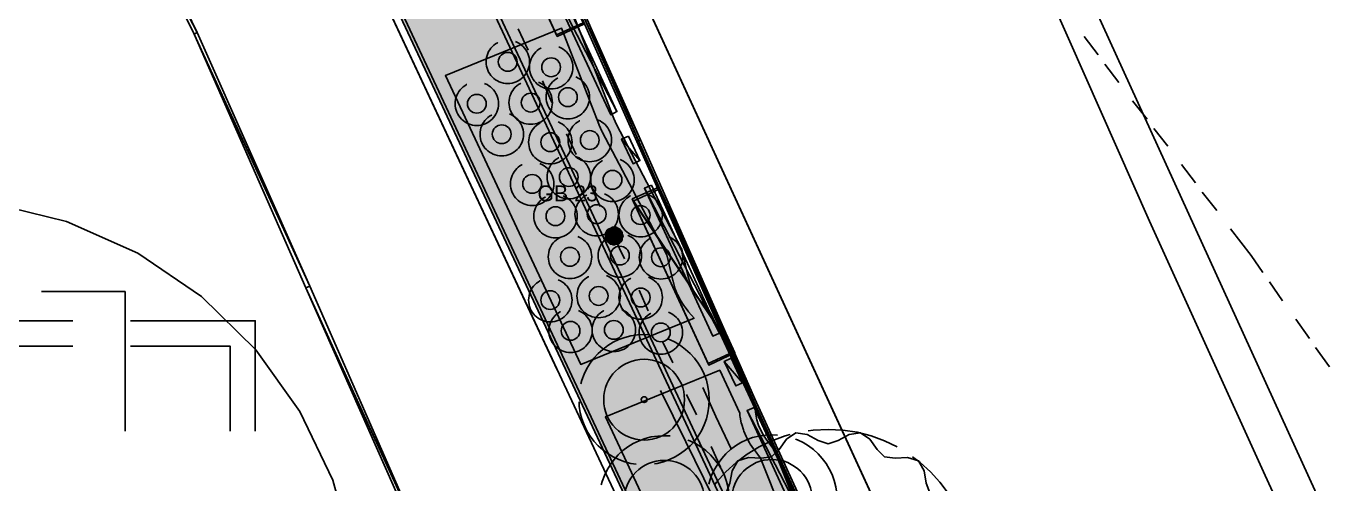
# Model space of a CAD drawing. Header units: metres. Extents: x 1 to 213, y 1 to 147.
# Drawn here: x 103.52 to 121.67, y 73.05 to 79.37 of the extents above; entities that cross this region are included whole.
import ezdxf
from ezdxf.enums import TextEntityAlignment as Align

# ---------------------------------------------------------------- set-up
doc = ezdxf.new("R2010")
doc.units = ezdxf.units.M
doc.linetypes.add('DASHED', pattern=[1.524, 1.27, -0.254])
for name, color, linetype in [('00-BASE-ARQUITECTURA', 8, 'Continuous'), ('PJ-ARBOLES', 94, 'Continuous'), ('PJ-ARBUSTOS', 82, 'Continuous'), ('PJ-COPA-ADULTA', 8, 'DASHED'), ('PJ-CUBRESUELOS', 150, 'Continuous'), ('PJ-ETIQUETAS', 7, 'Continuous'), ('PJ-GRAVILLA', 42, 'Continuous'), ('PJ-LIMITE-JARDIN', 7, 'Continuous'), ('PJ-MASAS', 92, 'Continuous'), ('PJ-MASAS-RELLENO', 92, 'Continuous'), ('PJ-RIEGO-SECTORES', 5, 'Continuous')]:
    doc.layers.add(name, color=color, linetype=linetype)

# ---------------------------------------------------------------- blocks, each defined once
blk = doc.blocks.new('PJ_SP')
for p, q in [((0.08, 0.351), (0.244, 1.073)), ((-0.264, 0.245), (-0.807, 0.748)), ((0.344, 0.106), (1.051, 0.325)), ((-0.344, -0.106), (-1.051, -0.325)), ((-0.08, -0.351), (-0.244, -1.073)), ((0.264, -0.245), (0.807, -0.748))]:
    blk.add_line(p, q)
blk.add_lwpolyline([(2, 0), (1.945, 0.146), (1.829, 0.276), (1.755, 0.401), (1.768, 0.545), (1.815, 0.712), (1.802, 0.868), (1.689, 0.975), (1.529, 1.042), (1.407, 1.122), (1.356, 1.258), (1.326, 1.429), (1.247, 1.564), (1.098, 1.611), (0.925, 1.602), (0.781, 1.622), (0.676, 1.722), (0.575, 1.863), (0.445, 1.95), (0.291, 1.928), (0.138, 1.845), (0, 1.8), (-0.138, 1.845), (-0.291, 1.928), (-0.445, 1.95), (-0.575, 1.863), (-0.676, 1.722), (-0.781, 1.622), (-0.925, 1.602), (-1.098, 1.611), (-1.247, 1.564), (-1.326, 1.429), (-1.356, 1.258), (-1.407, 1.122), (-1.529, 1.042), (-1.689, 0.975), (-1.802, 0.868), (-1.815, 0.712), (-1.768, 0.545), (-1.755, 0.401), (-1.829, 0.276), (-1.945, 0.146), (-2, 0), (-1.945, -0.146), (-1.829, -0.276), (-1.755, -0.401), (-1.768, -0.545), (-1.815, -0.712), (-1.802, -0.868), (-1.689, -0.975), (-1.529, -1.042), (-1.407, -1.122), (-1.356, -1.258), (-1.326, -1.429), (-1.247, -1.564), (-1.098, -1.611), (-0.925, -1.602), (-0.781, -1.622), (-0.676, -1.722), (-0.575, -1.863), (-0.445, -1.95), (-0.291, -1.928), (-0.138, -1.845), (0, -1.8), (0.138, -1.845), (0.291, -1.928), (0.445, -1.95), (0.575, -1.863), (0.676, -1.722), (0.781, -1.622), (0.925, -1.602), (1.098, -1.611), (1.247, -1.564), (1.326, -1.429), (1.356, -1.258), (1.407, -1.122), (1.529, -1.042), (1.689, -0.975), (1.802, -0.868), (1.815, -0.712), (1.768, -0.545), (1.755, -0.401), (1.829, -0.276), (1.945, -0.146), (2, 0)], close=True)
blk.add_circle((0, 0), 0.18)
at = {"flags": 1}
for tag, p, height in [('CODIGO', (0.15, 0.15), 0.2), ('ESPECIE', (0.15, -0.1), 0.15), ('ZONA', (0.15, -0.3), 0.15)]:
    blk.add_attdef(tag, p, '', height=height, dxfattribs=at)
blk = doc.blocks.new('PJ_HS')
for radius in [0.558, 0.04]:
    blk.add_circle((0, 0), radius)
at = {"flags": 1}
for tag, p, height in [('CODIGO', (0.15, 0.15), 0.2), ('ESPECIE', (0.15, -0.1), 0.15), ('ZONA', (0.15, -0.3), 0.15)]:
    blk.add_attdef(tag, p, '', height=height, dxfattribs=at)
blk = doc.blocks.new('PJ_GB')
blk.add_circle((0, 0), 0.13)
at = {"flags": 1}
for tag, p, height in [('CODIGO', (0.15, 0.15), 0.2), ('ESPECIE', (0.15, -0.1), 0.15), ('ZONA', (0.15, -0.3), 0.15)]:
    blk.add_attdef(tag, p, '', height=height, dxfattribs=at)

msp = doc.modelspace()

# ---------------------------------------------------------------- hatches: boundary and pattern name
at = {"layer": 'PJ-GRAVILLA'}
h = msp.add_hatch(dxfattribs=at)
h.set_pattern_fill('GRAVEL', scale=0.03)
h.paths.add_polyline_path([(96.457, 105.666), (98.275, 106.618), (98.292, 106.626), (98.306, 106.613), (98.72, 106.2), (98.733, 106.186), (98.739, 106.168), (98.923, 105.579), (98.947, 105.515), (98.975, 105.453), (99.009, 105.393), (99.385, 104.792), (99.394, 104.775), (99.402, 104.757), (99.952, 103.304), (99.986, 103.227), (100.028, 103.153), (100.077, 103.085), (100.134, 103.022), (100.262, 102.893), (100.276, 102.878), (100.285, 102.859), (100.855, 101.394), (100.884, 101.327), (100.919, 101.264), (100.96, 101.203), (101.148, 100.953), (101.158, 100.938), (101.165, 100.922), (101.76, 99.436), (101.797, 99.356), (102.429, 98.178), (102.437, 98.16), (102.438, 98.141), (102.438, 98.131), (102.441, 98.056), (102.452, 97.982), (102.469, 97.909), (102.494, 97.838), (102.525, 97.769), (103.794, 95.272), (103.803, 95.249), (103.81, 95.226), (103.893, 94.868), (103.914, 94.794), (103.942, 94.722), (103.977, 94.653), (104.018, 94.588), (104.065, 94.527), (104.189, 94.383), (104.201, 94.368), (104.202, 94.333), (104.21, 94.253), (104.226, 94.175), (104.25, 94.099), (104.281, 94.026), (104.319, 93.956), (104.677, 93.369), (104.686, 93.353), (104.693, 93.337), (105.277, 91.836), (105.307, 91.768), (105.344, 91.702), (105.735, 91.077), (105.744, 91.06), (105.752, 91.042), (106.302, 89.59), (106.336, 89.513), (106.378, 89.439), (106.427, 89.37), (106.484, 89.307), (106.613, 89.178), (106.626, 89.164), (106.627, 89.145), (106.627, 89.137), (106.631, 89.062), (106.641, 88.986), (106.659, 88.913), (106.684, 88.841), (106.715, 88.772), (107.5, 87.241), (107.516, 87.207), (108.087, 85.779), (108.116, 85.715), (108.15, 85.654), (108.19, 85.596), (108.379, 85.344), (108.39, 85.328), (108.398, 85.309), (108.76, 84.302), (108.792, 84.227), (108.83, 84.156), (109.262, 83.449), (109.272, 83.431), (109.28, 83.413), (109.642, 82.406), (109.673, 82.331), (109.712, 82.26), (110.146, 81.551), (110.154, 81.535), (110.161, 81.519), (110.723, 80.075), (110.76, 79.993), (110.806, 79.916), (110.861, 79.845), (111.022, 79.657), (111.036, 79.639), (111.045, 79.619), (111.638, 78.094), (111.675, 78.012), (112.572, 76.303), (112.579, 76.288), (112.584, 76.271), (112.668, 75.906), (112.689, 75.832), (112.717, 75.76), (112.752, 75.692), (112.793, 75.627), (112.84, 75.566), (112.965, 75.42), (112.976, 75.406), (112.985, 75.39), (113.585, 74.103), (113.593, 74.083), (113.594, 74.078), (113.601, 74.011), (113.617, 73.934), (113.64, 73.86), (113.67, 73.787), (113.708, 73.718), (113.752, 73.653), (113.848, 73.524), (113.858, 73.51), (113.865, 73.494), (114.46, 72.008), (114.497, 71.927), (115.128, 70.749), (115.137, 70.732), (115.138, 70.712), (115.138, 70.709), (115.142, 70.632), (115.153, 70.555), (115.171, 70.48), (115.197, 70.407), (115.23, 70.336), (116.011, 68.853), (116.019, 68.835), (116.02, 68.802), (116.028, 68.722), (116.044, 68.644), (116.068, 68.568), (116.099, 68.494), (116.137, 68.424), (116.494, 67.839), (116.504, 67.821), (116.512, 67.802), (116.852, 66.857), (116.88, 66.79), (116.913, 66.726), (116.953, 66.665), (116.997, 66.608), (117.153, 66.426), (117.165, 66.41), (117.167, 66.37), (117.167, 66.37), (117.17, 66.313), (117.182, 66.235), (117.201, 66.158), (117.228, 66.084), (117.262, 66.012), (117.775, 65.06), (117.783, 65.043), (117.789, 65.025), (117.983, 64.407), (118.007, 64.339), (118.038, 64.274), (118.922, 62.589), (118.929, 62.574), (118.934, 62.557), (119.018, 62.192), (119.039, 62.118), (119.067, 62.046), (119.102, 61.977), (119.143, 61.912), (119.19, 61.851), (119.313, 61.709), (119.326, 61.691), (119.335, 61.672), (119.604, 61), (113.028, 61), (113.951, 62.424), (113.988, 62.487), (114.019, 62.554), (114.291, 63.213), (114.301, 63.235), (114.314, 63.255), (114.889, 64.045), (114.931, 64.11), (114.967, 64.179), (114.997, 64.251), (115.019, 64.326), (115.034, 64.402), (115.047, 64.494), (115.051, 64.514), (115.062, 64.531), (115.161, 64.657), (115.206, 64.722), (115.246, 64.792), (115.277, 64.865), (115.302, 64.941), (115.319, 65.019), (115.328, 65.099), (115.329, 65.179), (115.321, 65.258), (115.307, 65.337), (115.284, 65.413), (115.254, 65.487), (96.449, 105.64), (96.442, 105.657), (96.457, 105.666)])
at = {"layer": 'PJ-MASAS-RELLENO'}
for points in [[(111.433, 78.014), (111.438, 78.003), (111.475, 77.921), (111.48, 77.91), (112.372, 76.211), (112.454, 75.857), (112.457, 75.847), (112.477, 75.773), (112.484, 75.752), (112.512, 75.681), (112.521, 75.661), (112.556, 75.592), (112.566, 75.574), (112.607, 75.509), (112.619, 75.492), (112.667, 75.431), (112.673, 75.422), (112.748, 75.335), (111.183, 74.698), (109.314, 78.688), (110.917, 79.34), (111.433, 78.014)], [(113.378, 74.026), (113.382, 73.989), (113.385, 73.967), (113.401, 73.89), (113.407, 73.869), (113.43, 73.795), (113.437, 73.774), (113.468, 73.702), (113.477, 73.682), (113.514, 73.613), (113.525, 73.595), (113.569, 73.53), (113.576, 73.521), (113.666, 73.401), (114.256, 71.926), (114.26, 71.915), (114.298, 71.834), (114.303, 71.823), (114.919, 70.674), (114.922, 70.621), (114.923, 70.606), (113.391, 69.983), (111.523, 73.973), (113.103, 74.616), (113.378, 74.026)]]:
    msp.add_hatch(color=7, dxfattribs=at).paths.add_polyline_path(points)

# ---------------------------------------------------------------- linework, layer by layer
at = {"layer": '00-BASE-ARQUITECTURA'}
for points in [[(132.733, 32.681), (129.96, 38.513), (126.753, 45.678), (123.451, 52.758), (120.043, 60.007), (116.752, 67.225), (113.566, 74.21), (110.402, 81.365), (106.962, 88.477), (103.628, 95.705), (100.348, 102.806), (97.046, 109.993), (93.786, 117.105), (90.42, 124.481), (87.14, 131.54), (83.753, 138.843), (80.652, 145.574)], [(84.028, 140.663), (126.446, 48.45)], [(84.039, 140.642), (126.457, 48.429)], [(110.857, 74.623), (103.47, 90.403), (103.48, 90.403), (82.356, 135.498)], [(115.471, 65.109), (102.2, 93.472)], [(112.677, 91.906), (125.864, 63.013)], [(105.629, 90.604), (111.217, 79.417), (110.846, 79.248), (105.629, 90.604)], [(105.639, 90.583), (111.227, 79.396), (110.857, 79.227), (105.639, 90.583)], [(114.466, 86.752), (115.842, 83.883), (117.471, 80.222), (119.038, 76.676), (120.615, 73.215), (122.213, 69.723), (123.525, 66.844)], [(115.312, 65.119), (105.819, 85.386)], [(110.423, 81.375), (110.37, 81.354), (112.01, 77.798), (110.423, 81.375)], [(110.37, 81.354), (112.01, 77.798), (111.958, 77.777), (110.37, 81.354)], [(104.994, 81.121), (104.941, 81.1), (105.883, 79.28), (104.994, 81.121)], [(104.941, 81.1), (105.883, 79.28), (105.84, 79.259), (104.941, 81.1)], [(110.74, 80.232), (110.645, 80.19), (111.682, 78.19), (110.74, 80.232)], [(110.645, 80.19), (111.682, 78.19), (111.598, 78.147), (110.645, 80.19)], [(110.317, 79.333), (110.455, 79.036)], [(105.883, 79.28), (105.84, 79.259)], [(105.883, 79.28), (105.84, 79.259), (107.438, 75.777), (105.883, 79.28)], [(105.84, 79.259), (107.438, 75.777), (107.385, 75.755), (105.84, 79.259)], [(118.138, 79.227), (118.329, 78.973)], [(118.424, 78.846), (118.614, 78.592)], [(110.656, 78.613), (110.783, 78.317)], [(118.805, 78.338), (119.006, 78.084)], [(110.984, 77.883), (111.121, 77.597)], [(111.841, 77.851), (111.746, 77.809), (112, 77.512), (111.841, 77.851)], [(119.101, 77.957), (119.292, 77.713)], [(111.746, 77.809), (112, 77.512), (111.905, 77.47), (111.746, 77.809)], [(112.01, 77.798), (111.958, 77.777), (113.587, 74.221), (112.01, 77.798)], [(111.958, 77.777), (113.587, 74.221), (113.545, 74.2), (111.958, 77.777)], [(119.482, 77.459), (119.673, 77.205)], [(111.322, 77.163), (111.45, 76.877)], [(112.254, 77.142), (111.894, 76.983), (113.302, 74.877), (112.254, 77.142)], [(112.275, 77.121), (111.905, 76.951), (113.312, 74.856), (112.275, 77.121)], [(112.159, 77.174), (112.063, 77.131), (113.101, 75.131), (112.159, 77.174)], [(112.063, 77.131), (113.101, 75.131), (113.005, 75.089), (112.063, 77.131)], [(111.894, 76.983), (113.302, 74.877), (112.942, 74.708), (111.894, 76.983)], [(111.905, 76.951), (113.312, 74.856), (112.952, 74.687), (111.905, 76.951)], [(119.768, 77.078), (119.969, 76.824)], [(103.024, 65.068), (104.077, 65.324), (105.066, 65.764), (105.943, 66.362), (106.694, 67.097), (107.303, 67.949), (107.757, 68.896), (108.039, 69.92), (108.137, 70.998), (108.039, 72.077), (107.757, 73.1), (107.303, 74.048), (106.694, 74.9), (105.943, 75.634), (105.066, 76.232), (104.077, 76.673), (103.024, 76.929)], [(111.64, 76.592), (111.619, 76.592), (111.598, 76.581), (111.576, 76.57), (111.555, 76.56), (111.545, 76.539), (111.534, 76.517), (111.524, 76.496), (111.524, 76.475), (111.524, 76.454), (111.534, 76.433), (111.534, 76.412), (111.555, 76.39), (111.566, 76.38), (111.587, 76.359), (111.608, 76.359), (111.629, 76.348), (111.651, 76.348), (111.672, 76.359), (111.693, 76.359), (111.714, 76.38), (111.735, 76.39), (111.746, 76.412), (111.756, 76.433), (111.756, 76.454), (111.767, 76.475), (111.756, 76.496), (111.756, 76.517), (111.735, 76.539), (111.725, 76.56), (111.704, 76.57), (111.682, 76.581), (111.661, 76.592), (111.64, 76.592)], [(111.587, 76.57), (111.587, 76.369), (111.608, 76.581), (111.587, 76.57)], [(111.587, 76.369), (111.608, 76.581), (111.608, 76.359), (111.587, 76.369)], [(111.608, 76.581), (111.608, 76.359), (111.629, 76.592), (111.608, 76.581)], [(111.608, 76.359), (111.629, 76.592), (111.629, 76.348), (111.608, 76.359)], [(111.629, 76.592), (111.629, 76.348), (111.651, 76.592), (111.629, 76.592)], [(111.629, 76.348), (111.651, 76.592), (111.651, 76.348), (111.629, 76.348)], [(111.651, 76.592), (111.651, 76.348), (111.672, 76.592), (111.651, 76.592)], [(111.651, 76.348), (111.672, 76.592), (111.672, 76.359), (111.651, 76.348)], [(111.672, 76.592), (111.672, 76.359), (111.693, 76.581), (111.672, 76.592)], [(111.672, 76.359), (111.693, 76.581), (111.693, 76.359), (111.672, 76.359)], [(111.693, 76.581), (111.693, 76.359), (111.714, 76.57), (111.693, 76.581)], [(111.524, 76.507), (111.524, 76.433), (111.534, 76.528), (111.524, 76.507)], [(111.524, 76.433), (111.534, 76.528), (111.534, 76.412), (111.524, 76.433)], [(111.524, 76.486), (111.524, 76.454), (111.524, 76.507), (111.524, 76.486)], [(111.524, 76.454), (111.524, 76.507), (111.524, 76.433), (111.524, 76.454)], [(111.534, 76.528), (111.534, 76.412), (111.545, 76.549), (111.534, 76.528)], [(111.534, 76.412), (111.545, 76.549), (111.545, 76.401), (111.534, 76.412)], [(111.545, 76.549), (111.545, 76.401), (111.566, 76.56), (111.545, 76.549)], [(111.545, 76.401), (111.566, 76.56), (111.566, 76.38), (111.545, 76.401)], [(111.566, 76.56), (111.566, 76.38), (111.587, 76.57), (111.566, 76.56)], [(111.566, 76.38), (111.587, 76.57), (111.587, 76.369), (111.566, 76.38)], [(111.651, 76.443), (111.788, 76.158)], [(111.693, 76.359), (111.714, 76.57), (111.714, 76.369), (111.693, 76.359)], [(111.714, 76.57), (111.714, 76.369), (111.725, 76.549), (111.714, 76.57)], [(111.714, 76.369), (111.725, 76.549), (111.725, 76.39), (111.714, 76.369)], [(111.725, 76.549), (111.725, 76.39), (111.746, 76.539), (111.725, 76.549)], [(111.725, 76.39), (111.746, 76.539), (111.746, 76.401), (111.725, 76.39)], [(111.746, 76.539), (111.746, 76.401), (111.756, 76.517), (111.746, 76.539)], [(111.746, 76.401), (111.756, 76.517), (111.756, 76.422), (111.746, 76.401)], [(111.756, 76.422), (111.756, 76.517), (111.756, 76.496), (111.756, 76.422)], [(111.756, 76.422), (111.756, 76.443), (111.756, 76.496), (111.756, 76.422)], [(111.756, 76.443), (111.756, 76.496), (111.767, 76.475), (111.756, 76.443)], [(120.16, 76.57), (120.445, 76.2), (120.604, 75.967)], [(103.734, 75.703), (104.888, 75.703), (104.888, 73.776)], [(103.734, 75.703), (104.888, 75.703), (104.888, 73.776)], [(107.438, 75.777), (107.385, 75.755), (109.026, 72.168), (107.438, 75.777)], [(107.385, 75.755), (109.026, 72.168), (108.984, 72.147), (107.385, 75.755)], [(111.989, 75.724), (112.116, 75.438)], [(120.699, 75.84), (120.879, 75.576)], [(121.059, 75.322), (121.25, 75.057)], [(104.168, 75.3), (102.581, 75.3)], [(104.168, 75.3), (102.581, 75.3)], [(106.687, 73.776), (106.687, 75.3), (104.962, 75.3)], [(106.687, 73.776), (106.687, 75.3), (104.962, 75.3)], [(104.168, 74.951), (102.581, 74.951)], [(104.168, 74.951), (102.581, 74.951)], [(106.338, 73.776), (106.338, 74.951), (104.962, 74.951)], [(106.338, 73.776), (106.338, 74.951), (104.962, 74.951)], [(112.317, 75.004), (112.455, 74.718)], [(113.259, 74.782), (113.164, 74.739), (113.418, 74.443), (113.259, 74.782)], [(121.334, 74.93), (121.525, 74.665)], [(113.164, 74.739), (113.418, 74.443), (113.323, 74.401), (113.164, 74.739)], [(113.005, 72.866), (112.635, 73.628), (112.286, 74.337)], [(112.645, 74.284), (112.783, 73.999)], [(112.868, 74.38), (113.048, 73.977), (113.259, 73.533)], [(113.587, 74.221), (113.545, 74.2), (115.185, 70.728), (113.587, 74.221)], [(113.577, 74.104), (113.481, 74.062), (114.519, 72.062), (113.577, 74.104)], [(113.481, 74.062), (114.519, 72.062), (114.423, 72.02), (113.481, 74.062)], [(113.545, 74.2), (115.185, 70.728), (115.143, 70.707), (113.545, 74.2)], [(112.984, 73.565), (113.111, 73.279)]]:
    msp.add_lwpolyline(points, dxfattribs=at)
msp.add_lwpolyline([(97.564, 106.077), (116.656, 65.299), (116.709, 65.32), (97.607, 106.098)], close=True, dxfattribs=at)
at = {"layer": 'PJ-COPA-ADULTA'}
for centre, radius in [((110.174, 78.877), 0.3), ((110.773, 78.802), 0.3), ((109.747, 78.298), 0.3), ((110.491, 78.314), 0.3), ((111.005, 78.389), 0.3), ((110.091, 77.877), 0.3), ((110.762, 77.767), 0.3), ((111.307, 77.797), 0.3), ((110.511, 77.191), 0.3), ((111.017, 77.285), 0.3), ((111.621, 77.247), 0.3), ((110.833, 76.745), 0.3), ((111.403, 76.773), 0.3), ((112.01, 76.76), 0.3), ((111.034, 76.184), 0.3), ((111.723, 76.201), 0.3), ((112.291, 76.177), 0.3), ((110.762, 75.586), 0.3), ((111.43, 75.643), 0.3), ((112.011, 75.622), 0.3), ((111.042, 75.161), 0.3), ((111.64, 75.174), 0.3), ((112.289, 75.139), 0.3), ((112.058, 74.211), 0.9), ((112.338, 72.813), 0.9), ((114.6, 71.8), 2), ((113.825, 72.826), 0.9)]:
    msp.add_circle(centre, radius, dxfattribs=at)
at = {"layer": 'PJ-LIMITE-JARDIN'}
for points in [[(115.254, 65.487), (96.449, 105.64)], [(111.045, 79.619), (111.638, 78.094), (111.675, 78.012), (112.572, 76.303), (112.579, 76.288), (112.584, 76.271), (112.668, 75.906), (112.689, 75.832), (112.717, 75.76), (112.752, 75.692), (112.793, 75.627), (112.84, 75.566), (112.965, 75.42), (112.976, 75.406), (112.985, 75.39), (113.585, 74.103), (113.593, 74.083), (113.594, 74.078), (113.601, 74.011), (113.617, 73.934), (113.64, 73.86), (113.67, 73.787), (113.708, 73.718), (113.752, 73.653), (113.848, 73.524), (113.858, 73.51), (113.865, 73.494), (114.46, 72.008)]]:
    msp.add_lwpolyline(points, dxfattribs=at)
at = {"layer": 'PJ-MASAS'}
msp.add_lwpolyline([(111.433, 78.014), (111.438, 78.003), (111.475, 77.921), (111.48, 77.91), (112.372, 76.211), (112.454, 75.857), (112.457, 75.847), (112.477, 75.773), (112.484, 75.752), (112.512, 75.681), (112.521, 75.661), (112.556, 75.592), (112.566, 75.574), (112.607, 75.509), (112.619, 75.492), (112.667, 75.431), (112.673, 75.422), (112.748, 75.335), (111.183, 74.698), (109.314, 78.688), (110.917, 79.34), (111.433, 78.014)], close=True, dxfattribs=at)
msp.add_lwpolyline([(113.391, 69.983), (111.523, 73.973), (113.103, 74.616), (113.378, 74.026), (113.378, 74.026), (113.382, 73.989), (113.385, 73.967), (113.401, 73.89), (113.407, 73.869), (113.43, 73.795), (113.437, 73.774), (113.468, 73.702), (113.477, 73.682), (113.514, 73.613), (113.525, 73.595), (113.569, 73.53), (113.576, 73.521), (113.666, 73.401), (114.256, 71.926)], dxfattribs=at)
at = {"layer": 'PJ-RIEGO-SECTORES'}
for points in [[(115.254, 65.487), (96.449, 105.64)], [(111.045, 79.619), (111.638, 78.094), (111.675, 78.012), (112.572, 76.303), (112.579, 76.288), (112.584, 76.271), (112.668, 75.906), (112.689, 75.832), (112.717, 75.76), (112.752, 75.692), (112.793, 75.627), (112.84, 75.566), (112.965, 75.42), (112.976, 75.406), (112.985, 75.39), (113.585, 74.103), (113.593, 74.083), (113.594, 74.078), (113.601, 74.011), (113.617, 73.934), (113.64, 73.86), (113.67, 73.787), (113.708, 73.718), (113.752, 73.653), (113.848, 73.524), (113.858, 73.51), (113.865, 73.494), (114.46, 72.008)]]:
    msp.add_lwpolyline(points, dxfattribs=at)

# ---------------------------------------------------------------- block references
at = {"layer": 'PJ-ARBOLES'}
msp.add_blockref('PJ_SP', (114.6, 71.8), dxfattribs=at)
at = {"layer": 'PJ-ARBUSTOS'}
for p in [(112.058, 74.211), (112.338, 72.813), (113.825, 72.826)]:
    msp.add_blockref('PJ_HS', p, dxfattribs=at)
at = {"layer": 'PJ-CUBRESUELOS'}
for p in [(110.174, 78.877), (110.773, 78.802), (109.747, 78.298), (110.491, 78.314), (111.005, 78.389), (110.091, 77.877), (110.762, 77.767), (111.307, 77.797), (110.511, 77.191), (111.017, 77.285), (111.621, 77.247), (110.833, 76.745), (111.403, 76.773), (112.01, 76.76), (111.034, 76.184), (111.723, 76.201), (112.291, 76.177), (110.762, 75.586), (111.43, 75.643), (112.011, 75.622), (111.64, 75.174), (111.042, 75.161), (112.289, 75.139)]:
    msp.add_blockref('PJ_GB', p, dxfattribs=at)

# ---------------------------------------------------------------- texts
at = {"layer": 'PJ-ETIQUETAS'}
msp.add_text('GB 23', height=0.22, dxfattribs=at).set_placement((111.001, 77.06), align=Align.MIDDLE_CENTER)

doc.saveas('drawing.dxf')
